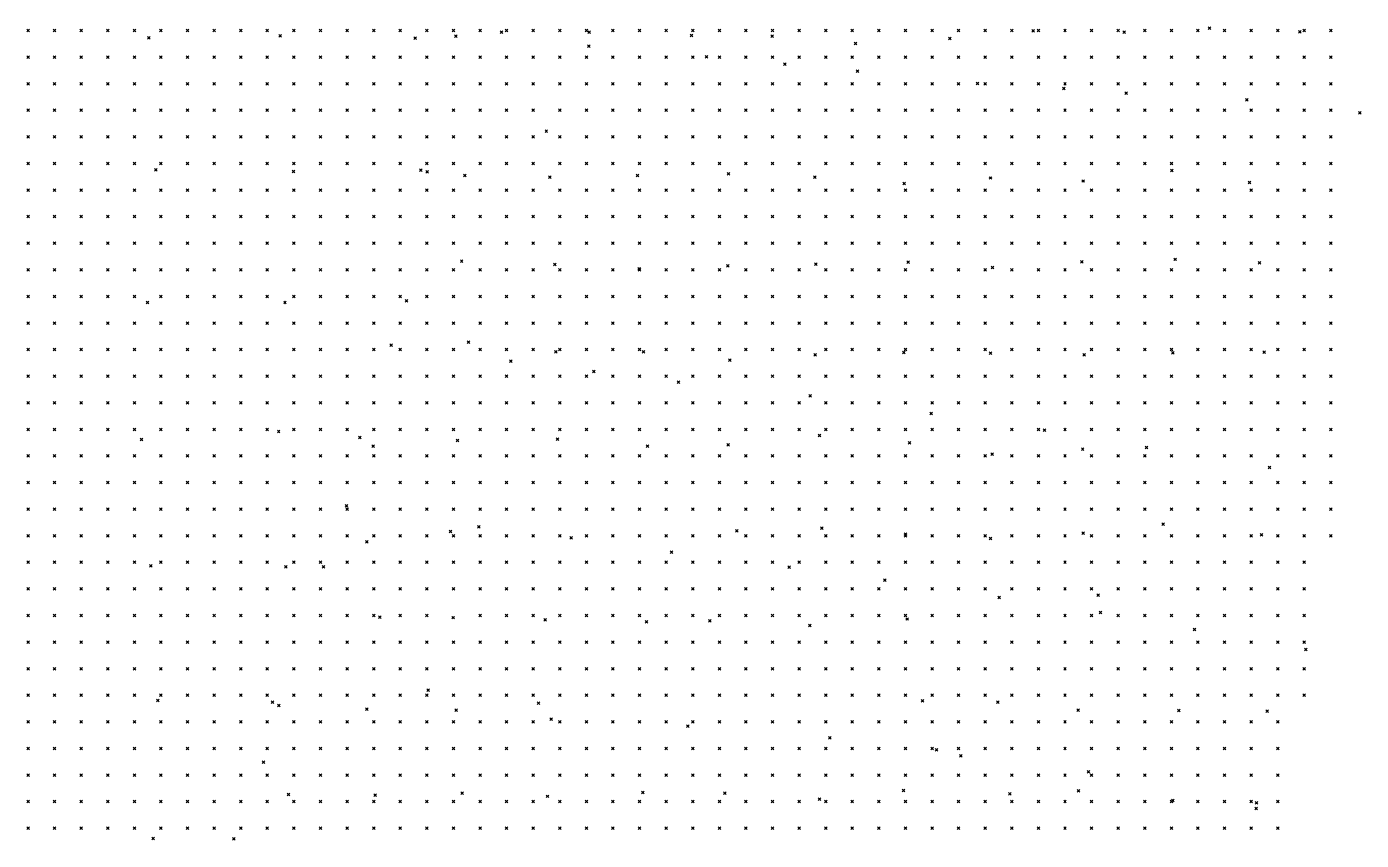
# Model space of a CAD drawing. Header units: metres. Extents: x 441556 to 446409, y 432338 to 461058.
# Drawn here: x 446188.8 to 446339.3, y 433049.1 to 433140.9 of the extents above; entities that cross this region are included whole.
import ezdxf

# ---------------------------------------------------------------- set-up
doc = ezdxf.new("R2010")
doc.units = ezdxf.units.M
doc.header["$MEASUREMENT"] = 0
doc.header["$PDMODE"] = 35
doc.header["$PDSIZE"] = 0.15
doc.layers.add('DTM-NOK-RevN_LIDAR_co_lidar', color=91, linetype='Continuous', lineweight=0)
doc.layers.add('DTM-NOK-RevN_RTK', color=32, linetype='Continuous', lineweight=0)

msp = doc.modelspace()

# ---------------------------------------------------------------- linework, layer by layer
at = {"layer": 'DTM-NOK-RevN_LIDAR_co_lidar'}
for p in [(446188.926, 433140.419, 318.396), (446191.926, 433140.419, 318.382), (446194.925, 433140.419, 318.334), (446197.924, 433140.419, 318.327), (446200.924, 433140.419, 318.355), (446203.923, 433140.419, 318.351), (446206.923, 433140.419, 318.332), (446209.922, 433140.419, 318.312), (446212.921, 433140.419, 318.285), (446215.921, 433140.419, 318.273), (446218.92, 433140.419, 318.299), (446221.92, 433140.419, 318.297), (446224.919, 433140.419, 318.295), (446227.918, 433140.419, 318.366), (446230.918, 433140.419, 318.407), (446233.917, 433140.419, 318.358), (446236.916, 433140.419, 318.204), (446239.916, 433140.419, 318.34), (446242.915, 433140.419, 318.407), (446245.915, 433140.419, 318.423), (446248.914, 433140.419, 318.336), (446251.913, 433140.419, 318.229), (446254.913, 433140.419, 318.224), (446257.912, 433140.419, 318.253), (446260.912, 433140.419, 318.295), (446263.911, 433140.419, 318.289), (446266.91, 433140.419, 318.278), (446269.91, 433140.419, 318.405), (446272.909, 433140.419, 318.496), (446275.908, 433140.419, 318.383), (446278.908, 433140.419, 318.374), (446281.907, 433140.419, 318.343), (446284.907, 433140.419, 318.345), (446287.906, 433140.419, 318.325), (446290.905, 433140.419, 318.309), (446293.905, 433140.419, 318.46), (446296.904, 433140.419, 318.53), (446299.904, 433140.419, 318.648), (446302.903, 433140.419, 318.671), (446305.902, 433140.419, 318.683), (446308.902, 433140.419, 318.742), (446311.901, 433140.419, 318.815), (446314.9, 433140.419, 318.857), (446317.9, 433140.419, 318.954), (446320.899, 433140.419, 319.029), (446323.899, 433140.419, 319.096), (446326.898, 433140.419, 319.22), (446329.897, 433140.419, 319.316), (446332.897, 433140.419, 319.363), (446335.896, 433140.419, 319.561), (446188.926, 433137.42, 318.391), (446191.926, 433137.42, 318.363), (446194.925, 433137.42, 318.328), (446197.924, 433137.42, 318.335), (446200.924, 433137.42, 318.348), (446203.923, 433137.42, 318.393), (446206.923, 433137.42, 318.348), (446209.922, 433137.42, 318.347), (446212.921, 433137.42, 318.33), (446215.921, 433137.42, 318.302), (446218.92, 433137.42, 318.319), (446221.92, 433137.42, 318.329), (446224.919, 433137.42, 318.297), (446227.918, 433137.42, 318.354), (446230.918, 433137.42, 318.404), (446233.917, 433137.42, 318.351), (446236.916, 433137.42, 318.249), (446239.916, 433137.42, 318.508), (446242.915, 433137.42, 318.472), (446245.915, 433137.42, 318.293), (446248.914, 433137.42, 318.324), (446251.913, 433137.42, 318.331), (446254.913, 433137.42, 318.325), (446257.912, 433137.42, 318.337), (446260.912, 433137.42, 318.364), (446263.911, 433137.42, 318.35), (446266.91, 433137.42, 318.429), (446269.91, 433137.42, 318.437), (446272.909, 433137.42, 318.529), (446275.908, 433137.42, 318.444), (446278.908, 433137.42, 318.436), (446281.907, 433137.42, 318.442), (446284.907, 433137.42, 318.42), (446287.906, 433137.42, 318.429), (446290.905, 433137.42, 318.396), (446293.905, 433137.42, 318.408), (446296.904, 433137.42, 318.468), (446299.904, 433137.42, 318.615), (446302.903, 433137.42, 318.651), (446305.902, 433137.42, 318.733), (446308.902, 433137.42, 318.771), (446311.901, 433137.42, 318.814), (446314.9, 433137.42, 318.827), (446317.9, 433137.42, 318.945), (446320.899, 433137.42, 318.98), (446323.899, 433137.42, 319.076), (446326.898, 433137.42, 319.167), (446329.897, 433137.42, 319.261), (446332.897, 433137.42, 319.335), (446335.896, 433137.42, 319.352), (446188.926, 433134.421, 318.407), (446191.926, 433134.421, 318.425), (446194.925, 433134.421, 318.36), (446197.924, 433134.421, 318.363), (446200.924, 433134.421, 318.357), (446203.923, 433134.421, 318.37), (446206.923, 433134.421, 318.369), (446209.922, 433134.421, 318.33), (446212.921, 433134.421, 318.38), (446215.921, 433134.421, 318.329), (446218.92, 433134.421, 318.311), (446221.92, 433134.421, 318.333), (446224.919, 433134.421, 318.342), (446227.918, 433134.421, 318.359), (446230.918, 433134.421, 318.41), (446233.917, 433134.421, 318.291), (446236.916, 433134.421, 318.201), (446239.916, 433134.421, 318.305), (446242.915, 433134.421, 318.342), (446245.915, 433134.421, 318.287), (446248.914, 433134.421, 318.354), (446251.913, 433134.421, 318.338), (446254.913, 433134.421, 318.388), (446257.912, 433134.421, 318.477), (446260.912, 433134.421, 318.502), (446263.911, 433134.421, 318.544), (446266.91, 433134.421, 318.536), (446269.91, 433134.421, 318.474), (446272.909, 433134.421, 318.433), (446275.908, 433134.421, 318.418), (446278.908, 433134.421, 318.425), (446281.907, 433134.421, 318.418), (446284.907, 433134.421, 318.465), (446287.906, 433134.421, 318.568), (446290.905, 433134.421, 318.672), (446293.905, 433134.421, 318.646), (446296.904, 433134.421, 318.752), (446299.904, 433134.421, 318.805), (446302.903, 433134.421, 318.888), (446305.902, 433134.421, 319.002), (446308.902, 433134.421, 318.996), (446311.901, 433134.421, 318.921), (446314.9, 433134.421, 318.974), (446317.9, 433134.421, 319.074), (446320.899, 433134.421, 319.104), (446323.899, 433134.421, 319.123), (446326.898, 433134.421, 319.193), (446329.897, 433134.421, 319.203), (446332.897, 433134.421, 319.277), (446335.896, 433134.421, 319.328), (446188.926, 433131.421, 318.337), (446191.926, 433131.421, 318.327), (446194.925, 433131.421, 318.304), (446197.924, 433131.421, 318.291), (446200.924, 433131.421, 318.271), (446203.923, 433131.421, 318.278), (446206.923, 433131.421, 318.274), (446209.922, 433131.421, 318.255), (446212.921, 433131.421, 318.247), (446215.921, 433131.421, 318.248), (446218.92, 433131.421, 318.272), (446221.92, 433131.421, 318.265), (446224.919, 433131.421, 318.257), (446227.918, 433131.421, 318.289), (446230.918, 433131.421, 318.394), (446233.917, 433131.421, 318.278), (446236.916, 433131.421, 318.247), (446239.916, 433131.421, 318.365), (446242.915, 433131.421, 318.468), (446245.915, 433131.421, 318.445), (446248.914, 433131.421, 318.56), (446251.913, 433131.421, 318.515), (446254.913, 433131.421, 318.536), (446257.912, 433131.421, 318.56), (446260.912, 433131.421, 318.554), (446263.911, 433131.421, 318.561), (446266.91, 433131.421, 318.539), (446269.91, 433131.421, 318.505), (446272.909, 433131.421, 318.39), (446275.908, 433131.421, 318.407), (446278.908, 433131.421, 318.348), (446281.907, 433131.421, 318.376), (446284.907, 433131.421, 318.397), (446287.906, 433131.421, 318.507), (446290.905, 433131.421, 318.642), (446293.905, 433131.421, 318.771), (446296.904, 433131.421, 318.907), (446299.904, 433131.421, 318.931), (446302.903, 433131.421, 319.18), (446305.902, 433131.421, 319.271), (446308.902, 433131.421, 319.318), (446311.901, 433131.421, 319.27), (446314.9, 433131.421, 319.236), (446317.9, 433131.421, 319.336), (446320.899, 433131.421, 319.385), (446323.899, 433131.421, 319.348), (446326.898, 433131.421, 319.338), (446329.897, 433131.421, 319.295), (446332.897, 433131.421, 319.47), (446335.896, 433131.421, 319.501), (446188.926, 433128.422, 318.49), (446191.926, 433128.422, 318.394), (446194.925, 433128.422, 318.325), (446197.924, 433128.422, 318.298), (446200.924, 433128.422, 318.29), (446203.923, 433128.422, 318.252), (446206.923, 433128.422, 318.241), (446209.922, 433128.422, 318.229), (446212.921, 433128.422, 318.207), (446215.921, 433128.422, 318.211), (446218.92, 433128.422, 318.215), (446221.92, 433128.422, 318.223), (446224.919, 433128.422, 318.217), (446227.918, 433128.422, 318.296), (446230.918, 433128.422, 318.332), (446233.917, 433128.422, 318.254), (446236.916, 433128.422, 318.397), (446239.916, 433128.422, 318.485), (446242.915, 433128.422, 318.64), (446245.915, 433128.422, 318.661), (446248.914, 433128.422, 318.612), (446251.913, 433128.422, 318.604), (446254.913, 433128.422, 318.613), (446257.912, 433128.422, 318.587), (446260.912, 433128.422, 318.627), (446263.911, 433128.422, 318.636), (446266.91, 433128.422, 318.609), (446269.91, 433128.422, 318.612), (446272.909, 433128.422, 318.478), (446275.908, 433128.422, 318.482), (446278.908, 433128.422, 318.418), (446281.907, 433128.422, 318.513), (446284.907, 433128.422, 318.527), (446287.906, 433128.422, 318.633), (446290.905, 433128.422, 318.734), (446293.905, 433128.422, 318.86), (446296.904, 433128.422, 318.968), (446299.904, 433128.422, 319.036), (446302.903, 433128.422, 319.074), (446305.902, 433128.422, 319.101), (446308.902, 433128.422, 319.116), (446311.901, 433128.422, 319.186), (446314.9, 433128.422, 319.236), (446317.9, 433128.422, 319.304), (446320.899, 433128.422, 319.268), (446323.899, 433128.422, 319.179), (446326.898, 433128.422, 319.175), (446329.897, 433128.422, 319.44), (446332.897, 433128.422, 319.607), (446335.896, 433128.422, 319.626), (446188.926, 433125.423, 318.324), (446191.926, 433125.423, 318.27), (446194.925, 433125.423, 318.269), (446197.924, 433125.423, 318.279), (446200.924, 433125.423, 318.234), (446203.923, 433125.423, 318.225), (446206.923, 433125.423, 318.205), (446209.922, 433125.423, 318.227), (446212.921, 433125.423, 318.216), (446215.921, 433125.423, 318.198), (446218.92, 433125.423, 318.178), (446221.92, 433125.423, 318.209), (446224.919, 433125.423, 318.24), (446227.918, 433125.423, 318.295), (446230.918, 433125.423, 318.296), (446233.917, 433125.423, 318.25), (446236.916, 433125.423, 318.41), (446239.916, 433125.423, 318.517), (446242.915, 433125.423, 318.627), (446245.915, 433125.423, 318.614), (446248.914, 433125.423, 318.532), (446251.913, 433125.423, 318.511), (446254.913, 433125.423, 318.492), (446257.912, 433125.423, 318.492), (446260.912, 433125.423, 318.502), (446263.911, 433125.423, 318.505), (446266.91, 433125.423, 318.465), (446269.91, 433125.423, 318.51), (446272.909, 433125.423, 318.484), (446275.908, 433125.423, 318.558), (446278.908, 433125.423, 318.53), (446281.907, 433125.423, 318.632), (446284.907, 433125.423, 318.719), (446287.906, 433125.423, 318.803), (446290.905, 433125.423, 318.915), (446293.905, 433125.423, 319.041), (446296.904, 433125.423, 319.082), (446299.904, 433125.423, 319.152), (446302.903, 433125.423, 319.196), (446305.902, 433125.423, 319.175), (446308.902, 433125.423, 319.17), (446311.901, 433125.423, 319.247), (446314.9, 433125.423, 319.347), (446317.9, 433125.423, 319.259), (446320.899, 433125.423, 319.206), (446323.899, 433125.423, 319.222), (446326.898, 433125.423, 319.274), (446329.897, 433125.423, 319.581), (446332.897, 433125.423, 319.72), (446335.896, 433125.423, 319.604), (446188.926, 433122.423, 318.269), (446191.926, 433122.423, 318.284), (446194.925, 433122.423, 318.285), (446197.924, 433122.423, 318.282), (446200.924, 433122.423, 318.269), (446203.923, 433122.423, 318.266), (446206.923, 433122.423, 318.25), (446209.922, 433122.423, 318.264), (446212.921, 433122.423, 318.245), (446215.921, 433122.423, 318.235), (446218.92, 433122.423, 318.235), (446221.92, 433122.423, 318.263), (446224.919, 433122.423, 318.311), (446227.918, 433122.423, 318.397), (446230.918, 433122.423, 318.353), (446233.917, 433122.423, 318.303), (446236.916, 433122.423, 318.469), (446239.916, 433122.423, 318.414), (446242.915, 433122.423, 318.383), (446245.915, 433122.423, 318.366), (446248.914, 433122.423, 318.361), (446251.913, 433122.423, 318.314), (446254.913, 433122.423, 318.296), (446257.912, 433122.423, 318.316), (446260.912, 433122.423, 318.326), (446263.911, 433122.423, 318.271), (446266.91, 433122.423, 318.279), (446269.91, 433122.423, 318.298), (446272.909, 433122.423, 318.336), (446275.908, 433122.423, 318.457), (446278.908, 433122.423, 318.546), (446281.907, 433122.423, 318.593), (446284.907, 433122.423, 318.762), (446287.906, 433122.423, 318.881), (446290.905, 433122.423, 319.003), (446293.905, 433122.423, 319.034), (446296.904, 433122.423, 319.073), (446299.904, 433122.423, 319.154), (446302.903, 433122.423, 319.159), (446305.902, 433122.423, 319.141), (446308.902, 433122.423, 319.178), (446311.901, 433122.423, 319.28), (446314.9, 433122.423, 319.304), (446317.9, 433122.423, 319.264), (446320.899, 433122.423, 319.232), (446323.899, 433122.423, 319.349), (446326.898, 433122.423, 319.389), (446329.897, 433122.423, 319.832), (446332.897, 433122.423, 319.758), (446335.896, 433122.423, 319.719), (446188.926, 433119.424, 318.299), (446191.926, 433119.424, 318.315), (446194.925, 433119.424, 318.325), (446197.924, 433119.424, 318.318), (446200.924, 433119.424, 318.3), (446203.923, 433119.424, 318.284), (446206.923, 433119.424, 318.252), (446209.922, 433119.424, 318.279), (446212.921, 433119.424, 318.265), (446215.921, 433119.424, 318.281), (446218.92, 433119.424, 318.3), (446221.92, 433119.424, 318.329), (446224.919, 433119.424, 318.398), (446227.918, 433119.424, 318.435), (446230.918, 433119.424, 318.365), (446233.917, 433119.424, 318.297), (446236.916, 433119.424, 318.463), (446239.916, 433119.424, 318.456), (446242.915, 433119.424, 318.412), (446245.915, 433119.424, 318.349), (446248.914, 433119.424, 318.3), (446251.913, 433119.424, 318.261), (446254.913, 433119.424, 318.246), (446257.912, 433119.424, 318.196), (446260.912, 433119.424, 318.188), (446263.911, 433119.424, 318.15), (446266.91, 433119.424, 318.182), (446269.91, 433119.424, 318.193), (446272.909, 433119.424, 318.24), (446275.908, 433119.424, 318.377), (446278.908, 433119.424, 318.463), (446281.907, 433119.424, 318.592), (446284.907, 433119.424, 318.716), (446287.906, 433119.424, 318.798), (446290.905, 433119.424, 318.847), (446293.905, 433119.424, 318.918), (446296.904, 433119.424, 318.97), (446299.904, 433119.424, 318.986), (446302.903, 433119.424, 319.025), (446305.902, 433119.424, 319.116), (446308.902, 433119.424, 319.187), (446311.901, 433119.424, 319.269), (446314.9, 433119.424, 319.281), (446317.9, 433119.424, 319.276), (446320.899, 433119.424, 319.351), (446323.899, 433119.424, 319.428), (446326.898, 433119.424, 319.47), (446329.897, 433119.424, 319.541), (446332.897, 433119.424, 319.541), (446335.896, 433119.424, 319.626), (446188.926, 433116.424, 318.271), (446191.926, 433116.424, 318.285), (446194.925, 433116.424, 318.321), (446197.924, 433116.424, 318.331), (446200.924, 433116.424, 318.314), (446203.923, 433116.424, 318.318), (446206.923, 433116.424, 318.321), (446209.922, 433116.424, 318.326), (446212.921, 433116.424, 318.313), (446215.921, 433116.424, 318.308), (446218.92, 433116.424, 318.315), (446221.92, 433116.424, 318.34), (446224.919, 433116.424, 318.393), (446227.918, 433116.424, 318.458), (446230.918, 433116.424, 318.371), (446233.917, 433116.424, 318.324), (446236.916, 433116.424, 318.494), (446239.916, 433116.424, 318.562), (446242.915, 433116.424, 318.613), (446245.915, 433116.424, 318.565), (446248.914, 433116.424, 318.52), (446251.913, 433116.424, 318.455), (446254.913, 433116.424, 318.401), (446257.912, 433116.424, 318.332), (446260.912, 433116.424, 318.279), (446263.911, 433116.424, 318.234), (446266.91, 433116.424, 318.208), (446269.91, 433116.424, 318.189), (446272.909, 433116.424, 318.276), (446275.908, 433116.424, 318.388), (446278.908, 433116.424, 318.482), (446281.907, 433116.424, 318.572), (446284.907, 433116.424, 318.694), (446287.906, 433116.424, 318.72), (446290.905, 433116.424, 318.728), (446293.905, 433116.424, 318.847), (446296.904, 433116.424, 318.927), (446299.904, 433116.424, 318.954), (446302.903, 433116.424, 318.936), (446305.902, 433116.424, 318.947), (446308.902, 433116.424, 319.051), (446311.901, 433116.424, 319.041), (446314.9, 433116.424, 319.084), (446317.9, 433116.424, 319.171), (446320.899, 433116.424, 319.201), (446323.899, 433116.424, 319.229), (446326.898, 433116.424, 319.263), (446329.897, 433116.424, 319.277), (446332.897, 433116.424, 319.294), (446335.896, 433116.424, 319.413), (446188.926, 433113.425, 318.356), (446191.926, 433113.425, 318.377), (446194.925, 433113.425, 318.393), (446197.924, 433113.425, 318.417), (446200.924, 433113.425, 318.412), (446203.923, 433113.425, 318.418), (446206.923, 433113.425, 318.423), (446209.922, 433113.425, 318.408), (446212.921, 433113.425, 318.38), (446215.921, 433113.425, 318.369), (446218.92, 433113.425, 318.35), (446221.92, 433113.425, 318.416), (446224.919, 433113.425, 318.489), (446227.918, 433113.425, 318.511), (446230.918, 433113.425, 318.348), (446233.917, 433113.425, 318.399), (446236.916, 433113.425, 318.553), (446239.916, 433113.425, 318.653), (446242.915, 433113.425, 318.712), (446245.915, 433113.425, 318.703), (446248.914, 433113.425, 318.682), (446251.913, 433113.425, 318.651), (446254.913, 433113.425, 318.557), (446257.912, 433113.425, 318.554), (446260.912, 433113.425, 318.495), (446263.911, 433113.425, 318.415), (446266.91, 433113.425, 318.411), (446269.91, 433113.425, 318.476), (446272.909, 433113.425, 318.562), (446275.908, 433113.425, 318.611), (446278.908, 433113.425, 318.712), (446281.907, 433113.425, 318.695), (446284.907, 433113.425, 318.723), (446287.906, 433113.425, 318.732), (446290.905, 433113.425, 318.684), (446293.905, 433113.425, 318.714), (446296.904, 433113.425, 318.823), (446299.904, 433113.425, 318.789), (446302.903, 433113.425, 318.74), (446305.902, 433113.425, 318.817), (446308.902, 433113.425, 318.874), (446311.901, 433113.425, 318.894), (446314.9, 433113.425, 318.969), (446317.9, 433113.425, 318.963), (446320.899, 433113.425, 319.046), (446323.899, 433113.425, 319.115), (446326.898, 433113.425, 319.125), (446329.897, 433113.425, 319.216), (446332.897, 433113.425, 319.204), (446335.896, 433113.425, 319.275), (446188.926, 433110.426, 318.406), (446191.926, 433110.426, 318.447), (446194.925, 433110.426, 318.465), (446197.924, 433110.426, 318.492), (446200.924, 433110.426, 318.504), (446203.923, 433110.426, 318.518), (446206.923, 433110.426, 318.522), (446209.922, 433110.426, 318.501), (446212.921, 433110.426, 318.469), (446215.921, 433110.426, 318.46), (446218.92, 433110.426, 318.465), (446221.92, 433110.426, 318.522), (446224.919, 433110.426, 318.566), (446227.918, 433110.426, 318.536), (446230.918, 433110.426, 318.369), (446233.917, 433110.426, 318.461), (446236.916, 433110.426, 318.593), (446239.916, 433110.426, 318.631), (446242.915, 433110.426, 318.655), (446245.915, 433110.426, 318.606), (446248.914, 433110.426, 318.608), (446251.913, 433110.426, 318.618), (446254.913, 433110.426, 318.603), (446257.912, 433110.426, 318.661), (446260.912, 433110.426, 318.579), (446263.911, 433110.426, 318.571), (446266.91, 433110.426, 318.596), (446269.91, 433110.426, 318.695), (446272.909, 433110.426, 318.752), (446275.908, 433110.426, 318.831), (446278.908, 433110.426, 318.862), (446281.907, 433110.426, 318.903), (446284.907, 433110.426, 318.942), (446287.906, 433110.426, 318.942), (446290.905, 433110.426, 318.913), (446293.905, 433110.426, 318.905), (446296.904, 433110.426, 318.969), (446299.904, 433110.426, 318.963), (446302.903, 433110.426, 318.936), (446305.902, 433110.426, 318.95), (446308.902, 433110.426, 318.954), (446311.901, 433110.426, 318.93), (446314.9, 433110.426, 318.929), (446317.9, 433110.426, 318.91), (446320.899, 433110.426, 318.903), (446323.899, 433110.426, 319.013), (446326.898, 433110.426, 318.98), (446329.897, 433110.426, 319.049), (446332.897, 433110.426, 319.089), (446335.896, 433110.426, 319.16), (446188.926, 433107.426, 318.438), (446191.926, 433107.426, 318.477), (446194.925, 433107.426, 318.492), (446197.924, 433107.426, 318.522), (446200.924, 433107.426, 318.53), (446203.923, 433107.426, 318.539), (446206.923, 433107.426, 318.559), (446209.922, 433107.426, 318.52), (446212.921, 433107.426, 318.501), (446215.921, 433107.426, 318.505), (446218.92, 433107.426, 318.508), (446221.92, 433107.426, 318.57), (446224.919, 433107.426, 318.622), (446227.918, 433107.426, 318.487), (446230.918, 433107.426, 318.405), (446233.917, 433107.426, 318.516), (446236.916, 433107.426, 318.513), (446239.916, 433107.426, 318.527), (446242.915, 433107.426, 318.551), (446245.915, 433107.426, 318.507), (446248.914, 433107.426, 318.49), (446251.913, 433107.426, 318.487), (446254.913, 433107.426, 318.488), (446257.912, 433107.426, 318.502), (446260.912, 433107.426, 318.502), (446263.911, 433107.426, 318.586), (446266.91, 433107.426, 318.691), (446269.91, 433107.426, 318.808), (446272.909, 433107.426, 318.891), (446275.908, 433107.426, 318.934), (446278.908, 433107.426, 318.948), (446281.907, 433107.426, 318.981), (446284.907, 433107.426, 319.04), (446287.906, 433107.426, 319.046), (446290.905, 433107.426, 319.053), (446293.905, 433107.426, 319.099), (446296.904, 433107.426, 319.14), (446299.904, 433107.426, 319.196), (446302.903, 433107.426, 319.186), (446305.902, 433107.426, 319.172), (446308.902, 433107.426, 319.175), (446311.901, 433107.426, 319.149), (446314.9, 433107.426, 319.107), (446317.9, 433107.426, 319.123), (446320.899, 433107.426, 319.167), (446323.899, 433107.426, 319.169), (446326.898, 433107.426, 319.148), (446329.897, 433107.426, 319.153), (446332.897, 433107.426, 319.11), (446335.896, 433107.426, 319.132), (446188.926, 433104.427, 318.488), (446191.926, 433104.427, 318.518), (446194.925, 433104.427, 318.544), (446197.924, 433104.427, 318.552), (446200.924, 433104.427, 318.555), (446203.923, 433104.427, 318.571), (446206.923, 433104.427, 318.602), (446209.922, 433104.427, 318.574), (446212.921, 433104.427, 318.571), (446215.921, 433104.427, 318.564), (446218.92, 433104.427, 318.595), (446221.92, 433104.427, 318.659), (446224.919, 433104.427, 318.636), (446227.918, 433104.427, 318.43), (446230.918, 433104.427, 318.432), (446233.917, 433104.427, 318.471), (446236.916, 433104.427, 318.435), (446239.916, 433104.427, 318.469), (446242.915, 433104.427, 318.413), (446245.915, 433104.427, 318.403), (446248.914, 433104.427, 318.421), (446251.913, 433104.427, 318.41), (446254.913, 433104.427, 318.397), (446257.912, 433104.427, 318.449), (446260.912, 433104.427, 318.526), (446263.911, 433104.427, 318.608), (446266.91, 433104.427, 318.694), (446269.91, 433104.427, 318.769), (446272.909, 433104.427, 318.8), (446275.908, 433104.427, 318.859), (446278.908, 433104.427, 318.896), (446281.907, 433104.427, 318.941), (446284.907, 433104.427, 318.999), (446287.906, 433104.427, 319.03), (446290.905, 433104.427, 319.073), (446293.905, 433104.427, 319.137), (446296.904, 433104.427, 319.219), (446299.904, 433104.427, 319.259), (446302.903, 433104.427, 319.293), (446305.902, 433104.427, 319.394), (446308.902, 433104.427, 319.415), (446311.901, 433104.427, 319.444), (446314.9, 433104.427, 319.392), (446317.9, 433104.427, 319.406), (446320.899, 433104.427, 319.424), (446323.899, 433104.427, 319.468), (446326.898, 433104.427, 319.378), (446329.897, 433104.427, 319.318), (446332.897, 433104.427, 319.183), (446335.896, 433104.427, 319.223), (446188.926, 433101.427, 318.402), (446191.926, 433101.427, 318.44), (446194.925, 433101.427, 318.452), (446197.924, 433101.427, 318.45), (446200.924, 433101.427, 318.465), (446203.923, 433101.427, 318.485), (446206.923, 433101.427, 318.505), (446209.922, 433101.427, 318.502), (446212.921, 433101.427, 318.491), (446215.921, 433101.427, 318.493), (446218.92, 433101.427, 318.535), (446221.92, 433101.427, 318.569), (446224.919, 433101.427, 318.506), (446227.918, 433101.427, 318.332), (446230.918, 433101.427, 318.528), (446233.917, 433101.427, 318.481), (446236.916, 433101.427, 318.443), (446239.916, 433101.427, 318.425), (446242.915, 433101.427, 318.402), (446245.915, 433101.427, 318.385), (446248.914, 433101.427, 318.391), (446251.913, 433101.427, 318.413), (446254.913, 433101.427, 318.372), (446257.912, 433101.427, 318.497), (446260.912, 433101.427, 318.609), (446263.911, 433101.427, 318.644), (446266.91, 433101.427, 318.72), (446269.91, 433101.427, 318.713), (446272.909, 433101.427, 318.776), (446275.908, 433101.427, 318.795), (446278.908, 433101.427, 318.817), (446281.907, 433101.427, 318.892), (446284.907, 433101.427, 318.873), (446287.906, 433101.427, 318.895), (446290.905, 433101.427, 318.973), (446293.905, 433101.427, 319.035), (446296.904, 433101.427, 319.111), (446299.904, 433101.427, 319.128), (446302.903, 433101.427, 319.188), (446305.902, 433101.427, 319.27), (446308.902, 433101.427, 319.352), (446311.901, 433101.427, 319.26), (446314.9, 433101.427, 319.397), (446317.9, 433101.427, 319.458), (446320.899, 433101.427, 319.584), (446323.899, 433101.427, 319.542), (446326.898, 433101.427, 319.535), (446329.897, 433101.427, 319.487), (446332.897, 433101.427, 319.459), (446335.896, 433101.427, 319.446), (446188.926, 433098.428, 318.333), (446191.926, 433098.428, 318.35), (446194.925, 433098.428, 318.357), (446197.924, 433098.428, 318.341), (446200.924, 433098.428, 318.362), (446203.923, 433098.428, 318.377), (446206.923, 433098.428, 318.405), (446209.922, 433098.428, 318.404), (446212.921, 433098.428, 318.42), (446215.921, 433098.428, 318.43), (446218.92, 433098.428, 318.464), (446221.92, 433098.428, 318.518), (446224.919, 433098.428, 318.418), (446227.918, 433098.428, 318.305), (446230.918, 433098.428, 318.494), (446233.917, 433098.428, 318.544), (446236.916, 433098.428, 318.499), (446239.916, 433098.428, 318.462), (446242.915, 433098.428, 318.479), (446245.915, 433098.428, 318.472), (446248.914, 433098.428, 318.444), (446251.913, 433098.428, 318.494), (446254.913, 433098.428, 318.57), (446257.912, 433098.428, 318.653), (446260.912, 433098.428, 318.725), (446263.911, 433098.428, 318.699), (446266.91, 433098.428, 318.73), (446269.91, 433098.428, 318.751), (446272.909, 433098.428, 318.783), (446275.908, 433098.428, 318.805), (446278.908, 433098.428, 318.838), (446281.907, 433098.428, 318.87), (446284.907, 433098.428, 318.85), (446287.906, 433098.428, 318.901), (446290.905, 433098.428, 318.951), (446293.905, 433098.428, 318.974), (446296.904, 433098.428, 318.988), (446299.904, 433098.428, 319.041), (446302.903, 433098.428, 319.063), (446305.902, 433098.428, 319.169), (446308.902, 433098.428, 319.222), (446311.901, 433098.428, 319.263), (446314.9, 433098.428, 319.291), (446317.9, 433098.428, 319.359), (446320.899, 433098.428, 319.478), (446323.899, 433098.428, 319.552), (446326.898, 433098.428, 319.534), (446329.897, 433098.428, 319.568), (446332.897, 433098.428, 319.573), (446335.896, 433098.428, 319.652), (446188.926, 433095.429, 318.283), (446191.926, 433095.429, 318.292), (446194.925, 433095.429, 318.285), (446197.924, 433095.429, 318.274), (446200.924, 433095.429, 318.275), (446203.923, 433095.429, 318.302), (446206.923, 433095.429, 318.323), (446209.922, 433095.429, 318.35), (446212.921, 433095.429, 318.361), (446215.921, 433095.429, 318.412), (446218.92, 433095.429, 318.435), (446221.92, 433095.429, 318.483), (446224.919, 433095.429, 318.389), (446227.918, 433095.429, 318.315), (446230.918, 433095.429, 318.449), (446233.917, 433095.429, 318.514), (446236.916, 433095.429, 318.481), (446239.916, 433095.429, 318.473), (446242.915, 433095.429, 318.482), (446245.915, 433095.429, 318.487), (446248.914, 433095.429, 318.511), (446251.913, 433095.429, 318.634), (446254.913, 433095.429, 318.717), (446257.912, 433095.429, 318.761), (446260.912, 433095.429, 318.796), (446263.911, 433095.429, 318.814), (446266.91, 433095.429, 318.856), (446269.91, 433095.429, 318.876), (446272.909, 433095.429, 318.881), (446275.908, 433095.429, 318.866), (446278.908, 433095.429, 318.899), (446281.907, 433095.429, 318.9), (446284.907, 433095.429, 318.914), (446287.906, 433095.429, 318.93), (446290.905, 433095.429, 318.963), (446293.905, 433095.429, 318.992), (446296.904, 433095.429, 318.971), (446299.904, 433095.429, 319.05), (446302.903, 433095.429, 318.968), (446305.902, 433095.429, 319.05), (446308.902, 433095.429, 319.117), (446311.901, 433095.429, 319.087), (446314.9, 433095.429, 319.208), (446317.9, 433095.429, 319.27), (446320.899, 433095.429, 319.329), (446323.899, 433095.429, 319.408), (446326.898, 433095.429, 319.482), (446329.897, 433095.429, 319.463), (446332.897, 433095.429, 319.463), (446335.896, 433095.429, 319.529), (446188.926, 433092.429, 318.304), (446191.926, 433092.429, 318.29), (446194.925, 433092.429, 318.306), (446197.924, 433092.429, 318.286), (446200.924, 433092.429, 318.276), (446203.923, 433092.429, 318.313), (446206.923, 433092.429, 318.326), (446209.922, 433092.429, 318.352), (446212.921, 433092.429, 318.371), (446215.921, 433092.429, 318.419), (446218.92, 433092.429, 318.414), (446221.92, 433092.429, 318.424), (446224.919, 433092.429, 318.323), (446227.918, 433092.429, 318.386), (446230.918, 433092.429, 318.452), (446233.917, 433092.429, 318.486), (446236.916, 433092.429, 318.431), (446239.916, 433092.429, 318.415), (446242.915, 433092.429, 318.407), (446245.915, 433092.429, 318.466), (446248.914, 433092.429, 318.583), (446251.913, 433092.429, 318.675), (446254.913, 433092.429, 318.741), (446257.912, 433092.429, 318.767), (446260.912, 433092.429, 318.811), (446263.911, 433092.429, 318.842), (446266.91, 433092.429, 318.87), (446269.91, 433092.429, 318.915), (446272.909, 433092.429, 318.947), (446275.908, 433092.429, 318.944), (446278.908, 433092.429, 318.979), (446281.907, 433092.429, 318.999), (446284.907, 433092.429, 319.042), (446287.906, 433092.429, 319.045), (446290.905, 433092.429, 319.081), (446293.905, 433092.429, 319.103), (446296.904, 433092.429, 319.1), (446299.904, 433092.429, 319.107), (446302.903, 433092.429, 319.06), (446305.902, 433092.429, 319.11), (446308.902, 433092.429, 319.106), (446311.901, 433092.429, 319.111), (446314.9, 433092.429, 319.243), (446317.9, 433092.429, 319.213), (446320.899, 433092.429, 319.154), (446323.899, 433092.429, 319.234), (446326.898, 433092.429, 319.275), (446329.897, 433092.429, 319.347), (446332.897, 433092.429, 319.31), (446335.896, 433092.429, 319.417), (446188.926, 433089.43, 318.383), (446191.926, 433089.43, 318.367), (446194.925, 433089.43, 318.371), (446197.924, 433089.43, 318.361), (446200.924, 433089.43, 318.367), (446203.923, 433089.43, 318.409), (446206.923, 433089.43, 318.451), (446209.922, 433089.43, 318.481), (446212.921, 433089.43, 318.526), (446215.921, 433089.43, 318.559), (446218.92, 433089.43, 318.517), (446221.92, 433089.43, 318.411), (446224.919, 433089.43, 318.298), (446227.918, 433089.43, 318.374), (446230.918, 433089.43, 318.444), (446233.917, 433089.43, 318.463), (446236.916, 433089.43, 318.425), (446239.916, 433089.43, 318.416), (446242.915, 433089.43, 318.461), (446245.915, 433089.43, 318.525), (446248.914, 433089.43, 318.626), (446251.913, 433089.43, 318.657), (446254.913, 433089.43, 318.685), (446257.912, 433089.43, 318.699), (446260.912, 433089.43, 318.74), (446263.911, 433089.43, 318.765), (446266.91, 433089.43, 318.801), (446269.91, 433089.43, 318.823), (446272.909, 433089.43, 318.873), (446275.908, 433089.43, 318.899), (446278.908, 433089.43, 318.947), (446281.907, 433089.43, 318.983), (446284.907, 433089.43, 319.021), (446287.906, 433089.43, 319.048), (446290.905, 433089.43, 319.105), (446293.905, 433089.43, 319.115), (446296.904, 433089.43, 319.176), (446299.904, 433089.43, 319.2), (446302.903, 433089.43, 319.168), (446305.902, 433089.43, 319.209), (446308.902, 433089.43, 319.233), (446311.901, 433089.43, 319.261), (446314.9, 433089.43, 319.264), (446317.9, 433089.43, 319.283), (446320.899, 433089.43, 319.331), (446323.899, 433089.43, 319.322), (446326.898, 433089.43, 319.389), (446329.897, 433089.43, 319.42), (446332.897, 433089.43, 319.431), (446335.896, 433089.43, 319.474), (446188.926, 433086.431, 318.413), (446191.926, 433086.431, 318.416), (446194.925, 433086.431, 318.423), (446197.924, 433086.431, 318.424), (446200.924, 433086.431, 318.428), (446203.923, 433086.431, 318.438), (446206.923, 433086.431, 318.468), (446209.922, 433086.431, 318.511), (446212.921, 433086.431, 318.568), (446215.921, 433086.431, 318.595), (446218.92, 433086.431, 318.555), (446221.92, 433086.431, 318.415), (446224.919, 433086.431, 318.392), (446227.918, 433086.431, 318.479), (446230.918, 433086.431, 318.499), (446233.917, 433086.431, 318.473), (446236.916, 433086.431, 318.428), (446239.916, 433086.431, 318.456), (446242.915, 433086.431, 318.524), (446245.915, 433086.431, 318.605), (446248.914, 433086.431, 318.655), (446251.913, 433086.431, 318.663), (446254.913, 433086.431, 318.684), (446257.912, 433086.431, 318.706), (446260.912, 433086.431, 318.738), (446263.911, 433086.431, 318.766), (446266.91, 433086.431, 318.794), (446269.91, 433086.431, 318.811), (446272.909, 433086.431, 318.834), (446275.908, 433086.431, 318.864), (446278.908, 433086.431, 318.907), (446281.907, 433086.431, 318.931), (446284.907, 433086.431, 318.997), (446287.906, 433086.431, 319.048), (446290.905, 433086.431, 319.105), (446293.905, 433086.431, 319.138), (446296.904, 433086.431, 319.163), (446299.904, 433086.431, 319.195), (446302.903, 433086.431, 319.233), (446305.902, 433086.431, 319.269), (446308.902, 433086.431, 319.212), (446311.901, 433086.431, 319.328), (446314.9, 433086.431, 319.302), (446317.9, 433086.431, 319.409), (446320.899, 433086.431, 319.424), (446323.899, 433086.431, 319.408), (446326.898, 433086.431, 319.412), (446329.897, 433086.431, 319.406), (446332.897, 433086.431, 319.418), (446335.896, 433086.431, 319.517), (446188.926, 433083.431, 318.463), (446191.926, 433083.431, 318.466), (446194.925, 433083.431, 318.445), (446197.924, 433083.431, 318.461), (446200.924, 433083.431, 318.481), (446203.923, 433083.431, 318.483), (446206.923, 433083.431, 318.521), (446209.922, 433083.431, 318.563), (446212.921, 433083.431, 318.62), (446215.921, 433083.431, 318.664), (446218.92, 433083.431, 318.618), (446221.92, 433083.431, 318.435), (446224.919, 433083.431, 318.582), (446227.918, 433083.431, 318.65), (446230.918, 433083.431, 318.611), (446233.917, 433083.431, 318.641), (446236.916, 433083.431, 318.63), (446239.916, 433083.431, 318.718), (446242.915, 433083.431, 318.669), (446245.915, 433083.431, 318.704), (446248.914, 433083.431, 318.68), (446251.913, 433083.431, 318.675), (446254.913, 433083.431, 318.688), (446257.912, 433083.431, 318.699), (446260.912, 433083.431, 318.736), (446263.911, 433083.431, 318.765), (446266.91, 433083.431, 318.785), (446269.91, 433083.431, 318.8), (446272.909, 433083.431, 318.843), (446275.908, 433083.431, 318.887), (446278.908, 433083.431, 318.914), (446281.907, 433083.431, 318.933), (446284.907, 433083.431, 318.975), (446287.906, 433083.431, 319.028), (446290.905, 433083.431, 319.101), (446293.905, 433083.431, 319.142), (446296.904, 433083.431, 319.153), (446299.904, 433083.431, 319.206), (446302.903, 433083.431, 319.253), (446305.902, 433083.431, 319.306), (446308.902, 433083.431, 319.286), (446311.901, 433083.431, 319.329), (446314.9, 433083.431, 319.376), (446317.9, 433083.431, 319.417), (446320.899, 433083.431, 319.426), (446323.899, 433083.431, 319.37), (446326.898, 433083.431, 319.406), (446329.897, 433083.431, 319.46), (446332.897, 433083.431, 319.429), (446335.896, 433083.431, 319.544), (446188.926, 433080.432, 318.431), (446191.926, 433080.432, 318.411), (446194.925, 433080.432, 318.419), (446197.924, 433080.432, 318.44), (446200.924, 433080.432, 318.452), (446203.923, 433080.432, 318.468), (446206.923, 433080.432, 318.522), (446209.922, 433080.432, 318.561), (446212.921, 433080.432, 318.602), (446215.921, 433080.432, 318.638), (446218.92, 433080.432, 318.625), (446221.92, 433080.432, 318.476), (446224.919, 433080.432, 318.736), (446227.918, 433080.432, 318.808), (446230.918, 433080.432, 318.789), (446233.917, 433080.432, 318.788), (446236.916, 433080.432, 318.821), (446239.916, 433080.432, 318.828), (446242.915, 433080.432, 318.847), (446245.915, 433080.432, 318.841), (446248.914, 433080.432, 318.857), (446251.913, 433080.432, 318.875), (446254.913, 433080.432, 318.882), (446257.912, 433080.432, 318.894), (446260.912, 433080.432, 318.906), (446263.911, 433080.432, 318.908), (446266.91, 433080.432, 318.848), (446269.91, 433080.432, 318.837), (446272.909, 433080.432, 318.855), (446275.908, 433080.432, 318.918), (446278.908, 433080.432, 318.933), (446281.907, 433080.432, 318.961), (446284.907, 433080.432, 318.99), (446287.906, 433080.432, 319.038), (446290.905, 433080.432, 319.079), (446293.905, 433080.432, 319.154), (446296.904, 433080.432, 319.18), (446299.904, 433080.432, 319.187), (446302.903, 433080.432, 319.225), (446305.902, 433080.432, 319.287), (446308.902, 433080.432, 319.324), (446311.901, 433080.432, 319.327), (446314.9, 433080.432, 319.34), (446317.9, 433080.432, 319.396), (446320.899, 433080.432, 319.443), (446323.899, 433080.432, 319.571), (446326.898, 433080.432, 319.578), (446329.897, 433080.432, 319.574), (446332.897, 433080.432, 319.524), (446188.926, 433077.432, 318.491), (446191.926, 433077.432, 318.49), (446194.925, 433077.432, 318.487), (446197.924, 433077.432, 318.501), (446200.924, 433077.432, 318.504), (446203.923, 433077.432, 318.534), (446206.923, 433077.432, 318.58), (446209.922, 433077.432, 318.637), (446212.921, 433077.432, 318.703), (446215.921, 433077.432, 318.747), (446218.92, 433077.432, 318.706), (446221.92, 433077.432, 318.596), (446224.919, 433077.432, 318.739), (446227.918, 433077.432, 318.84), (446230.918, 433077.432, 318.839), (446233.917, 433077.432, 318.885), (446236.916, 433077.432, 318.89), (446239.916, 433077.432, 318.9), (446242.915, 433077.432, 318.943), (446245.915, 433077.432, 318.978), (446248.914, 433077.432, 319), (446251.913, 433077.432, 319.011), (446254.913, 433077.432, 319.032), (446257.912, 433077.432, 319.04), (446260.912, 433077.432, 319.049), (446263.911, 433077.432, 319.096), (446266.91, 433077.432, 319.107), (446269.91, 433077.432, 319.131), (446272.909, 433077.432, 319.179), (446275.908, 433077.432, 319.207), (446278.908, 433077.432, 319.227), (446281.907, 433077.432, 319.197), (446284.907, 433077.432, 319.201), (446287.906, 433077.432, 319.216), (446290.905, 433077.432, 319.174), (446293.905, 433077.432, 319.192), (446296.904, 433077.432, 319.227), (446299.904, 433077.432, 319.234), (446302.903, 433077.432, 319.207), (446305.902, 433077.432, 319.226), (446308.902, 433077.432, 319.241), (446311.901, 433077.432, 319.251), (446314.9, 433077.432, 319.291), (446317.9, 433077.432, 319.324), (446320.899, 433077.432, 319.385), (446323.899, 433077.432, 319.566), (446326.898, 433077.432, 319.604), (446329.897, 433077.432, 319.61), (446332.897, 433077.432, 319.577), (446188.926, 433074.433, 318.472), (446191.926, 433074.433, 318.46), (446194.925, 433074.433, 318.461), (446197.924, 433074.433, 318.479), (446200.924, 433074.433, 318.518), (446203.923, 433074.433, 318.51), (446206.923, 433074.433, 318.576), (446209.922, 433074.433, 318.648), (446212.921, 433074.433, 318.726), (446215.921, 433074.433, 318.777), (446218.92, 433074.433, 318.718), (446221.92, 433074.433, 318.719), (446224.919, 433074.433, 318.7), (446227.918, 433074.433, 318.773), (446230.918, 433074.433, 318.815), (446233.917, 433074.433, 318.807), (446239.916, 433074.433, 318.85), (446242.915, 433074.433, 318.89), (446245.915, 433074.433, 318.903), (446248.914, 433074.433, 318.966), (446251.913, 433074.433, 318.997), (446254.913, 433074.433, 319.03), (446257.912, 433074.433, 319.075), (446260.912, 433074.433, 319.124), (446263.911, 433074.433, 319.177), (446266.91, 433074.433, 319.206), (446269.91, 433074.433, 319.235), (446272.909, 433074.433, 319.269), (446275.908, 433074.433, 319.311), (446278.908, 433074.433, 319.327), (446281.907, 433074.433, 319.363), (446284.907, 433074.433, 319.399), (446287.906, 433074.433, 319.436), (446290.905, 433074.433, 319.485), (446293.905, 433074.433, 319.486), (446296.904, 433074.433, 319.524), (446299.904, 433074.433, 319.468), (446302.903, 433074.433, 319.427), (446305.902, 433074.433, 319.307), (446308.902, 433074.433, 319.351), (446311.901, 433074.433, 319.338), (446314.9, 433074.433, 319.374), (446317.9, 433074.433, 319.36), (446320.899, 433074.433, 319.392), (446323.899, 433074.433, 319.384), (446326.898, 433074.433, 319.467), (446329.897, 433074.433, 319.499), (446332.897, 433074.433, 319.561), (446188.926, 433071.434, 318.568), (446191.926, 433071.434, 318.521), (446194.925, 433071.434, 318.463), (446197.924, 433071.434, 318.534), (446200.924, 433071.434, 318.602), (446203.923, 433071.434, 318.59), (446206.923, 433071.434, 318.676), (446209.922, 433071.434, 318.782), (446212.921, 433071.434, 318.847), (446215.921, 433071.434, 318.815), (446218.92, 433071.434, 318.765), (446221.92, 433071.434, 318.88), (446224.919, 433071.434, 318.779), (446227.918, 433071.434, 318.819), (446230.918, 433071.434, 318.819), (446233.917, 433071.434, 318.772), (446236.916, 433071.434, 318.814), (446239.916, 433071.434, 318.801), (446242.915, 433071.434, 318.837), (446245.915, 433071.434, 318.845), (446248.914, 433071.434, 318.908), (446251.913, 433071.434, 318.957), (446254.913, 433071.434, 318.959), (446257.912, 433071.434, 319.023), (446260.912, 433071.434, 319.072), (446263.911, 433071.434, 319.131), (446266.91, 433071.434, 319.169), (446269.91, 433071.434, 319.262), (446272.909, 433071.434, 319.306), (446275.908, 433071.434, 319.348), (446278.908, 433071.434, 319.379), (446281.907, 433071.434, 319.456), (446284.907, 433071.434, 319.487), (446287.906, 433071.434, 319.511), (446290.905, 433071.434, 319.545), (446293.905, 433071.434, 319.598), (446296.904, 433071.434, 319.659), (446299.904, 433071.434, 319.637), (446302.903, 433071.434, 319.657), (446305.902, 433071.434, 319.678), (446308.902, 433071.434, 319.669), (446311.901, 433071.434, 319.713), (446314.9, 433071.434, 319.683), (446317.9, 433071.434, 319.667), (446320.899, 433071.434, 319.564), (446323.899, 433071.434, 319.435), (446326.898, 433071.434, 319.439), (446329.897, 433071.434, 319.5), (446332.897, 433071.434, 319.483), (446188.926, 433068.434, 318.555), (446191.926, 433068.434, 318.563), (446194.925, 433068.434, 318.578), (446197.924, 433068.434, 318.613), (446200.924, 433068.434, 318.629), (446203.923, 433068.434, 318.628), (446206.923, 433068.434, 318.71), (446209.922, 433068.434, 318.825), (446212.921, 433068.434, 318.875), (446215.921, 433068.434, 318.775), (446218.92, 433068.434, 318.761), (446221.92, 433068.434, 318.919), (446224.919, 433068.434, 318.862), (446227.918, 433068.434, 318.871), (446230.918, 433068.434, 318.853), (446233.917, 433068.434, 318.828), (446236.916, 433068.434, 318.816), (446239.916, 433068.434, 318.851), (446242.915, 433068.434, 318.896), (446245.915, 433068.434, 318.91), (446248.914, 433068.434, 318.941), (446251.913, 433068.434, 318.941), (446254.913, 433068.434, 318.949), (446257.912, 433068.434, 318.991), (446260.912, 433068.434, 319.006), (446263.911, 433068.434, 319.066), (446266.91, 433068.434, 319.119), (446269.91, 433068.434, 319.172), (446272.909, 433068.434, 319.252), (446275.908, 433068.434, 319.275), (446278.908, 433068.434, 319.333), (446281.907, 433068.434, 319.365), (446284.907, 433068.434, 319.409), (446287.906, 433068.434, 319.453), (446290.905, 433068.434, 319.53), (446293.905, 433068.434, 319.554), (446296.904, 433068.434, 319.612), (446299.904, 433068.434, 319.679), (446302.903, 433068.434, 319.662), (446305.902, 433068.434, 319.724), (446308.902, 433068.434, 319.733), (446311.901, 433068.434, 319.816), (446314.9, 433068.434, 319.772), (446317.9, 433068.434, 319.764), (446320.899, 433068.434, 319.754), (446323.899, 433068.434, 319.664), (446326.898, 433068.434, 319.692), (446329.897, 433068.434, 319.636), (446332.897, 433068.434, 319.549), (446188.926, 433065.435, 318.607), (446191.926, 433065.435, 318.621), (446194.925, 433065.435, 318.64), (446197.924, 433065.435, 318.676), (446200.924, 433065.435, 318.694), (446203.923, 433065.435, 318.698), (446206.923, 433065.435, 318.779), (446209.922, 433065.435, 318.867), (446212.921, 433065.435, 318.919), (446215.921, 433065.435, 318.793), (446218.92, 433065.435, 318.824), (446221.92, 433065.435, 318.878), (446224.919, 433065.435, 318.908), (446227.918, 433065.435, 318.866), (446230.918, 433065.435, 318.945), (446233.917, 433065.435, 318.915), (446236.916, 433065.435, 318.875), (446239.916, 433065.435, 318.917), (446242.915, 433065.435, 318.93), (446245.915, 433065.435, 318.933), (446248.914, 433065.435, 318.982), (446251.913, 433065.435, 319.019), (446254.913, 433065.435, 319.04), (446257.912, 433065.435, 319.063), (446260.912, 433065.435, 319.092), (446263.911, 433065.435, 319.127), (446266.91, 433065.435, 319.159), (446269.91, 433065.435, 319.186), (446272.909, 433065.435, 319.217), (446275.908, 433065.435, 319.255), (446278.908, 433065.435, 319.273), (446281.907, 433065.435, 319.297), (446284.907, 433065.435, 319.333), (446287.906, 433065.435, 319.385), (446290.905, 433065.435, 319.438), (446293.905, 433065.435, 319.49), (446296.904, 433065.435, 319.524), (446299.904, 433065.435, 319.565), (446302.903, 433065.435, 319.597), (446305.902, 433065.435, 319.649), (446308.902, 433065.435, 319.679), (446311.901, 433065.435, 319.763), (446314.9, 433065.435, 319.764), (446317.9, 433065.435, 319.86), (446320.899, 433065.435, 319.919), (446323.899, 433065.435, 319.895), (446326.898, 433065.435, 319.882), (446329.897, 433065.435, 319.882), (446332.897, 433065.435, 319.834), (446188.926, 433062.435, 318.671), (446191.926, 433062.435, 318.684), (446194.925, 433062.435, 318.694), (446197.924, 433062.435, 318.717), (446200.924, 433062.435, 318.729), (446203.923, 433062.435, 318.753), (446206.923, 433062.435, 318.851), (446209.922, 433062.435, 318.924), (446212.921, 433062.435, 318.955), (446215.921, 433062.435, 318.821), (446218.92, 433062.435, 318.849), (446221.92, 433062.435, 318.905), (446224.919, 433062.435, 318.928), (446227.918, 433062.435, 318.9), (446230.918, 433062.435, 318.907), (446233.917, 433062.435, 318.92), (446236.916, 433062.435, 318.938), (446239.916, 433062.435, 318.985), (446242.915, 433062.435, 319.01), (446245.915, 433062.435, 319.016), (446248.914, 433062.435, 319.073), (446251.913, 433062.435, 319.161), (446254.913, 433062.435, 319.21), (446257.912, 433062.435, 319.2), (446260.912, 433062.435, 319.186), (446263.911, 433062.435, 319.174), (446266.91, 433062.435, 319.2), (446269.91, 433062.435, 319.238), (446272.909, 433062.435, 319.298), (446275.908, 433062.435, 319.365), (446278.908, 433062.435, 319.361), (446281.907, 433062.435, 319.401), (446284.907, 433062.435, 319.419), (446287.906, 433062.435, 319.464), (446290.905, 433062.435, 319.494), (446293.905, 433062.435, 319.493), (446296.904, 433062.435, 319.461), (446299.904, 433062.435, 319.521), (446302.903, 433062.435, 319.554), (446305.902, 433062.435, 319.557), (446308.902, 433062.435, 319.553), (446311.901, 433062.435, 319.639), (446314.9, 433062.435, 319.693), (446317.9, 433062.435, 319.772), (446320.899, 433062.435, 319.803), (446323.899, 433062.435, 319.854), (446326.898, 433062.435, 319.884), (446329.897, 433062.435, 319.93), (446188.926, 433059.436, 318.785), (446191.926, 433059.436, 318.799), (446194.925, 433059.436, 318.815), (446197.924, 433059.436, 318.85), (446200.924, 433059.436, 318.858), (446203.923, 433059.436, 318.891), (446206.923, 433059.436, 318.979), (446209.922, 433059.436, 319.054), (446212.921, 433059.436, 318.979), (446215.921, 433059.436, 318.89), (446218.92, 433059.436, 318.873), (446221.92, 433059.436, 318.972), (446224.919, 433059.436, 318.987), (446227.918, 433059.436, 318.949), (446230.918, 433059.436, 318.954), (446233.917, 433059.436, 318.972), (446236.916, 433059.436, 319.003), (446239.916, 433059.436, 319.045), (446242.915, 433059.436, 319.057), (446245.915, 433059.436, 319.094), (446248.914, 433059.436, 319.119), (446251.913, 433059.436, 319.161), (446254.913, 433059.436, 319.211), (446257.912, 433059.436, 319.264), (446260.912, 433059.436, 319.319), (446263.911, 433059.436, 319.363), (446266.91, 433059.436, 319.414), (446269.91, 433059.436, 319.446), (446272.909, 433059.436, 319.46), (446275.908, 433059.436, 319.519), (446278.908, 433059.436, 319.511), (446281.907, 433059.436, 319.498), (446284.907, 433059.436, 319.556), (446287.906, 433059.436, 319.564), (446290.905, 433059.436, 319.564), (446293.905, 433059.436, 319.55), (446296.904, 433059.436, 319.578), (446299.904, 433059.436, 319.61), (446302.903, 433059.436, 319.639), (446305.902, 433059.436, 319.637), (446308.902, 433059.436, 319.669), (446311.901, 433059.436, 319.658), (446314.9, 433059.436, 319.72), (446317.9, 433059.436, 319.703), (446320.899, 433059.436, 319.694), (446323.899, 433059.436, 319.771), (446326.898, 433059.436, 319.812), (446329.897, 433059.436, 319.807), (446188.926, 433056.437, 318.748), (446191.926, 433056.437, 318.777), (446194.925, 433056.437, 318.797), (446197.924, 433056.437, 318.825), (446200.924, 433056.437, 318.823), (446203.923, 433056.437, 318.866), (446206.923, 433056.437, 318.95), (446209.922, 433056.437, 319.042), (446212.921, 433056.437, 318.945), (446215.921, 433056.437, 318.943), (446218.92, 433056.437, 318.904), (446221.92, 433056.437, 318.986), (446224.919, 433056.437, 318.992), (446227.918, 433056.437, 319.001), (446230.918, 433056.437, 319.008), (446233.917, 433056.437, 319.051), (446236.916, 433056.437, 319.093), (446239.916, 433056.437, 319.114), (446242.915, 433056.437, 319.139), (446245.915, 433056.437, 319.173), (446248.914, 433056.437, 319.213), (446251.913, 433056.437, 319.277), (446254.913, 433056.437, 319.302), (446257.912, 433056.437, 319.356), (446260.912, 433056.437, 319.399), (446263.911, 433056.437, 319.455), (446266.91, 433056.437, 319.48), (446269.91, 433056.437, 319.5), (446272.909, 433056.437, 319.516), (446275.908, 433056.437, 319.548), (446278.908, 433056.437, 319.568), (446281.907, 433056.437, 319.605), (446284.907, 433056.437, 319.636), (446287.906, 433056.437, 319.685), (446290.905, 433056.437, 319.728), (446293.905, 433056.437, 319.76), (446296.904, 433056.437, 319.857), (446299.904, 433056.437, 319.866), (446302.903, 433056.437, 319.864), (446305.902, 433056.437, 319.82), (446308.902, 433056.437, 319.798), (446311.901, 433056.437, 319.865), (446314.9, 433056.437, 319.892), (446317.9, 433056.437, 319.828), (446320.899, 433056.437, 319.826), (446323.899, 433056.437, 319.9), (446326.898, 433056.437, 319.813), (446329.897, 433056.437, 319.845), (446188.926, 433053.437, 318.726), (446191.926, 433053.437, 318.748), (446194.925, 433053.437, 318.781), (446197.924, 433053.437, 318.785), (446200.924, 433053.437, 318.8), (446203.923, 433053.437, 318.867), (446206.923, 433053.437, 318.945), (446209.922, 433053.437, 319.039), (446212.921, 433053.437, 319.014), (446215.921, 433053.437, 318.963), (446218.92, 433053.437, 318.956), (446221.92, 433053.437, 319.011), (446224.919, 433053.437, 318.993), (446227.918, 433053.437, 318.985), (446230.918, 433053.437, 318.997), (446233.917, 433053.437, 319.053), (446236.916, 433053.437, 319.097), (446239.916, 433053.437, 319.121), (446242.915, 433053.437, 319.193), (446245.915, 433053.437, 319.23), (446248.914, 433053.437, 319.293), (446251.913, 433053.437, 319.358), (446254.913, 433053.437, 319.391), (446257.912, 433053.437, 319.441), (446260.912, 433053.437, 319.504), (446263.911, 433053.437, 319.559), (446266.91, 433053.437, 319.592), (446269.91, 433053.437, 319.611), (446272.909, 433053.437, 319.621), (446275.908, 433053.437, 319.638), (446278.908, 433053.437, 319.65), (446281.907, 433053.437, 319.67), (446284.907, 433053.437, 319.689), (446287.906, 433053.437, 319.72), (446290.905, 433053.437, 319.74), (446293.905, 433053.437, 319.797), (446296.904, 433053.437, 319.829), (446299.904, 433053.437, 319.876), (446302.903, 433053.437, 319.878), (446305.902, 433053.437, 319.833), (446308.902, 433053.437, 319.89), (446311.901, 433053.437, 320.125), (446314.9, 433053.437, 320.209), (446317.9, 433053.437, 320.097), (446320.899, 433053.437, 320.07), (446323.899, 433053.437, 320.291), (446326.898, 433053.437, 320.1), (446329.897, 433053.437, 320.008), (446188.926, 433050.438, 318.834), (446191.926, 433050.438, 318.892), (446194.925, 433050.438, 318.933), (446197.924, 433050.438, 318.897), (446200.924, 433050.438, 318.874), (446203.923, 433050.438, 318.996), (446206.923, 433050.438, 319.01), (446209.922, 433050.438, 319.108), (446212.921, 433050.438, 319.196), (446215.921, 433050.438, 319.466), (446218.92, 433050.438, 319.119), (446221.92, 433050.438, 319.061), (446224.919, 433050.438, 319.009), (446227.918, 433050.438, 318.995), (446230.918, 433050.438, 319.018), (446233.917, 433050.438, 319.098), (446236.916, 433050.438, 319.107), (446239.916, 433050.438, 319.134), (446242.915, 433050.438, 319.181), (446245.915, 433050.438, 319.234), (446248.914, 433050.438, 319.269), (446251.913, 433050.438, 319.311), (446254.913, 433050.438, 319.383), (446257.912, 433050.438, 319.441), (446260.912, 433050.438, 319.505), (446263.911, 433050.438, 319.559), (446266.91, 433050.438, 319.601), (446269.91, 433050.438, 319.655), (446272.909, 433050.438, 319.686), (446275.908, 433050.438, 319.717), (446278.908, 433050.438, 319.776), (446281.907, 433050.438, 319.777), (446284.907, 433050.438, 319.786), (446287.906, 433050.438, 319.836), (446290.905, 433050.438, 319.856), (446293.905, 433050.438, 319.849), (446296.904, 433050.438, 319.935), (446299.904, 433050.438, 319.911), (446302.903, 433050.438, 319.915), (446305.902, 433050.438, 319.899), (446308.902, 433050.438, 319.88), (446311.901, 433050.438, 320.014), (446314.9, 433050.438, 320.097), (446317.9, 433050.438, 319.943), (446320.899, 433050.438, 319.963), (446323.899, 433050.438, 320.056), (446326.898, 433050.438, 320.102), (446329.897, 433050.438, 320.206)]:
    msp.add_point(p, dxfattribs=at)
at = {"layer": 'DTM-NOK-RevN_RTK'}
for p in [(446217.381, 433139.816, 318.314), (446237.195, 433139.781, 318.419), (446242.332, 433140.248, 318.284), (446252.229, 433140.216, 318.265), (446263.77, 433139.863, 318.284), (446272.882, 433139.797, 318.326), (446302.297, 433140.398, 318.653), (446312.591, 433140.23, 318.797), (446322.215, 433140.7, 319.036), (446332.399, 433140.286, 319.308), (446202.571, 433139.588, 318.4), (446232.601, 433139.573, 318.442), (446252.182, 433138.67, 318.273), (446282.273, 433138.955, 318.369), (446292.922, 433139.529, 318.445), (446265.446, 433137.433, 318.315), (446274.305, 433136.625, 318.369), (446282.507, 433135.837, 318.411), (446296.022, 433134.435, 318.508), (446305.776, 433133.861, 318.734), (446312.814, 433133.366, 318.808), (446326.419, 433132.614, 319.154), (446339.177, 433131.127, 319.42), (446247.394, 433129.05, 318.575), (446203.354, 433124.713, 318.201), (446233.227, 433124.665, 318.298), (446317.936, 433124.64, 319.065), (446218.862, 433124.533, 318.24), (446233.963, 433124.47, 318.698), (446238.206, 433124.058, 318.506), (446247.773, 433123.881, 318.507), (446257.681, 433124.054, 318.455), (446267.946, 433124.27, 318.626), (446277.696, 433123.881, 318.757), (446287.756, 433123.158, 318.747), (446297.489, 433123.783, 318.906), (446307.938, 433123.444, 318.99), (446326.706, 433123.291, 319.189), (446237.843, 433114.406, 318.672), (446248.35, 433114.029, 318.733), (446277.806, 433114.059, 318.589), (446288.211, 433114.305, 318.528), (446307.799, 433114.309, 318.732), (446318.339, 433114.608, 318.981), (446327.841, 433114.226, 319.114), (446257.879, 433113.525, 318.695), (446267.864, 433113.872, 318.595), (446297.724, 433113.674, 318.6), (446202.386, 433109.732, 318.526), (446217.914, 433109.756, 318.509), (446231.637, 433109.944, 318.425), (446238.619, 433105.247, 318.487), (446229.889, 433104.914, 318.393), (446248.467, 433104.188, 318.47), (446258.358, 433104.179, 318.552), (446277.706, 433103.82, 318.725), (446287.706, 433104.094, 318.904), (446297.516, 433104.021, 319.028), (446308.082, 433103.848, 319.215), (446318.073, 433104.063, 319.212), (446328.367, 433104.127, 319.209), (446243.376, 433103.137, 318.577), (446252.758, 433101.965, 318.611), (446268.097, 433103.247, 318.604), (446262.298, 433100.756, 318.637), (446277.169, 433099.214, 318.769), (446290.794, 433097.213, 318.914), (446217.2, 433095.183, 318.429), (446226.373, 433094.503, 318.471), (446278.2, 433094.75, 318.832), (446303.58, 433095.33, 319.127), (446201.715, 433094.279, 318.269), (446227.864, 433093.547, 318.457), (446237.371, 433094.19, 318.585), (446248.648, 433094.319, 318.644), (446258.806, 433093.548, 318.734), (446267.916, 433093.676, 318.784), (446288.374, 433093.907, 318.976), (446307.895, 433093.209, 319.082), (446315.107, 433093.371, 319.242), (446297.695, 433092.648, 319.089), (446328.973, 433091.139, 319.372), (446224.847, 433086.815, 318.425), (446236.6, 433083.92, 318.538), (446239.775, 433084.425, 318.655), (446268.869, 433083.984, 318.771), (446278.454, 433084.28, 318.875), (446316.969, 433084.735, 319.395), (446227.158, 433082.726, 318.589), (446250.195, 433083.183, 318.755), (446287.892, 433083.599, 319.046), (446297.482, 433083.115, 319.155), (446307.943, 433083.709, 319.301), (446328.078, 433083.521, 319.467), (446261.531, 433081.574, 318.796), (446202.78, 433080.03, 318.51), (446218.008, 433079.94, 318.648), (446222.262, 433079.935, 318.564), (446274.786, 433079.871, 319.041), (446285.569, 433078.405, 319.192), (446298.463, 433076.468, 319.405), (446309.654, 433076.735, 319.233), (446228.597, 433074.244, 318.686), (446236.889, 433074.189, 318.691), (446247.25, 433073.959, 318.827), (446258.677, 433073.705, 318.974), (446265.841, 433073.816, 319.139), (446288.11, 433074.038, 319.348), (446309.895, 433074.769, 319.48), (446277.136, 433073.301, 319.268), (446320.493, 433072.869, 319.604), (446333.06, 433070.599, 319.681), (446234.058, 433066.021, 318.911), (446203.57, 433064.861, 318.757), (446216.502, 433064.643, 318.718), (446246.511, 433064.543, 319.093), (446289.821, 433064.824, 319.414), (446298.34, 433064.675, 319.503), (446217.213, 433064.287, 318.855), (446227.159, 433063.883, 318.809), (446237.225, 433063.74, 318.892), (446307.37, 433063.756, 319.598), (446318.741, 433063.709, 319.761), (446328.722, 433063.645, 319.872), (446247.926, 433062.754, 319.035), (446263.356, 433061.964, 319.345), (446279.37, 433060.644, 319.647), (446291.418, 433059.281, 319.788), (446294.167, 433058.614, 319.821), (446215.489, 433057.877, 318.679), (446308.541, 433056.802, 319.988), (446218.301, 433054.237, 318.917), (446228.079, 433054.18, 318.897), (446237.882, 433054.392, 319.028), (446247.518, 433054.035, 319.236), (446258.298, 433054.481, 319.386), (446267.527, 433054.387, 319.567), (446287.688, 433054.691, 319.695), (446299.676, 433054.317, 319.853), (446307.436, 433054.647, 319.891), (446278.193, 433053.73, 319.654), (446318.074, 433053.576, 320.127), (446327.453, 433052.659, 320.261), (446327.501, 433053.289, 320.207), (446203.039, 433049.28, 318.94), (446212.131, 433049.225, 319.233)]:
    msp.add_point(p, dxfattribs=at)

doc.saveas('drawing.dxf')
